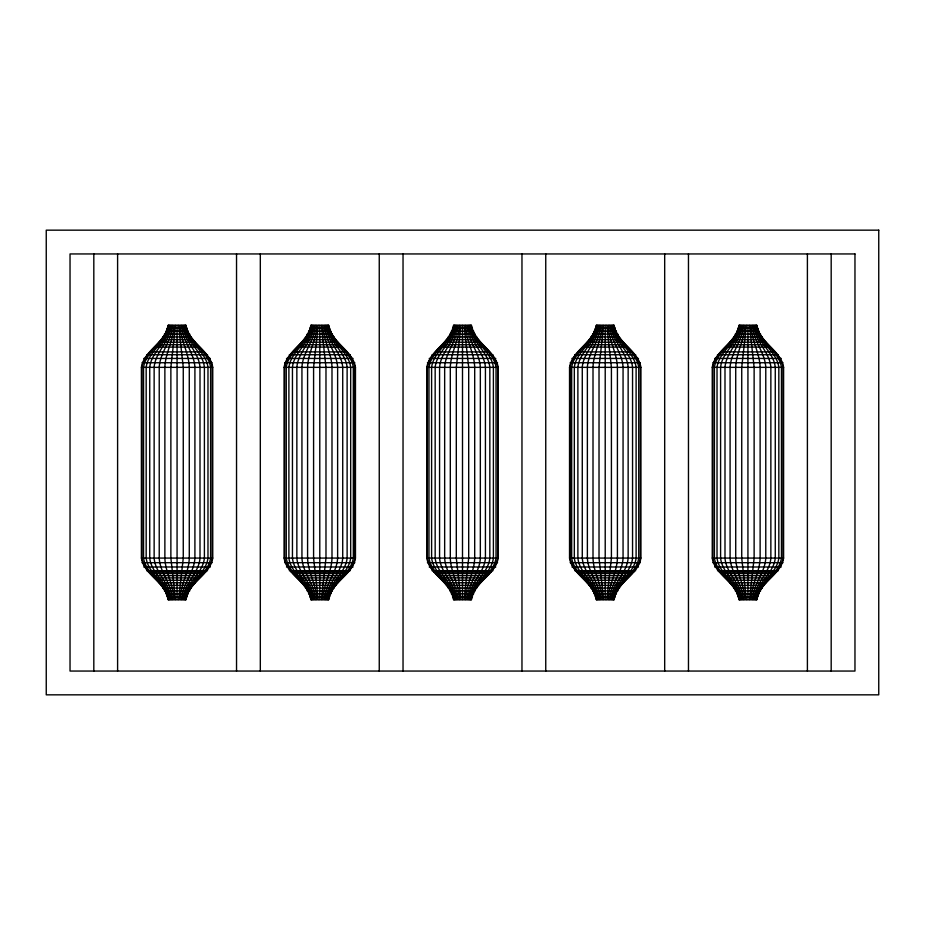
<?xml version="1.0" encoding="UTF-8"?>
<svg xmlns="http://www.w3.org/2000/svg" width="925" height="925" viewBox="0 0 925 925"><rect width="100%" height="100%" fill="white"/><g stroke="black" fill="none" stroke-linecap="round" stroke-linejoin="round"><path stroke-width="1.39" d="M175.519 325.299L170.871 367.352L170.871 558.076L175.519 599.701M178.617 599.701L183.266 558.076L183.266 367.352L178.617 325.299M318.235 325.299L313.587 367.352L313.587 558.076L318.235 599.701M321.333 599.701L325.982 558.076L325.982 367.352L321.333 325.299M460.951 325.299L456.303 367.352L456.303 558.076L460.951 599.701M464.049 599.701L468.697 558.076L468.697 367.352L464.049 325.299M603.667 325.299L599.018 367.352L599.018 558.076L603.667 599.701M606.765 599.701L611.413 558.076L611.413 367.352L606.765 325.299M746.382 325.299L741.734 367.352L741.734 558.076L746.382 599.701M749.481 599.701L754.129 558.076L754.129 367.352L749.481 325.299M174.016 325.299C173.703 339.972 165.251 352.864 164.87 367.352L164.87 558.076C165.251 572.436 173.819 585.12 174.016 599.701M180.121 599.701C180.329 585.12 188.897 572.436 189.278 558.076L189.278 367.352C188.885 352.864 180.444 339.972 180.121 325.299M316.732 325.299C316.419 339.972 307.967 352.864 307.586 367.352L307.586 558.076C307.967 572.436 316.523 585.12 316.732 599.701M322.837 599.701C323.045 585.12 331.601 572.436 331.994 558.076L331.994 367.352C331.601 352.864 323.16 339.972 322.837 325.299M459.447 325.299C459.135 339.972 450.683 352.864 450.302 367.352L450.302 558.076C450.683 572.436 459.239 585.12 459.447 599.701M465.553 599.701C465.761 585.12 474.317 572.436 474.698 558.076L474.698 367.352C474.317 352.864 465.865 339.972 465.553 325.299M602.163 325.299C601.84 339.972 593.399 352.864 593.006 367.352L593.006 558.076C593.399 572.436 601.955 585.12 602.163 599.701M608.268 599.701C608.477 585.12 617.033 572.436 617.414 558.076L617.414 367.352C617.033 352.864 608.581 339.972 608.268 325.299M744.879 325.299C744.556 339.972 736.115 352.864 735.722 367.352L735.722 558.076C736.103 572.436 744.671 585.12 744.879 599.701M750.984 599.701C751.181 585.12 759.749 572.436 760.13 558.076L760.13 367.352C759.749 352.864 751.297 339.972 750.984 325.299M141.398 367.352C144.034 350.263 165.113 343.21 168.153 325.299L185.994 325.299C189.024 343.21 210.114 350.263 212.75 367.352L212.75 558.076C210.125 575.015 188.931 581.524 185.994 599.701L168.153 599.701C165.205 581.524 144.011 575.015 141.398 558.076L141.398 367.352L212.75 367.352M284.102 367.352C286.75 350.263 307.828 343.21 310.869 325.299L328.71 325.299C331.74 343.21 352.83 350.263 355.466 367.352L355.466 558.076C352.841 575.015 331.647 581.524 328.71 599.701L310.869 599.701C307.921 581.524 286.727 575.015 284.102 558.076L284.102 367.352L355.466 367.352M426.818 367.352C429.454 350.263 450.544 343.21 453.585 325.299L471.415 325.299C474.456 343.21 495.546 350.263 498.182 367.352L498.182 558.076C495.557 575.015 474.363 581.524 471.415 599.701L453.585 599.701C450.637 581.524 429.443 575.015 426.818 558.076L426.818 367.352L498.182 367.352M569.534 367.352C572.17 350.263 593.26 343.21 596.29 325.299L614.131 325.299C617.172 343.21 638.25 350.263 640.898 367.352L640.898 558.076C638.273 575.015 617.079 581.524 614.131 599.701L596.29 599.701C593.353 581.524 572.159 575.015 569.534 558.076L569.534 367.352L640.898 367.352M712.25 367.352C714.886 350.263 735.976 343.21 739.006 325.299L756.847 325.299C759.888 343.21 780.966 350.263 783.602 367.352L783.602 558.076C780.989 575.015 759.795 581.524 756.847 599.701L739.006 599.701C736.069 581.524 714.875 575.015 712.25 558.076L712.25 367.352L783.602 367.352M172.617 325.299C171.934 340.62 159.933 352.367 159.227 367.352L159.227 558.076C159.944 572.945 172.085 584.427 172.617 599.701M181.531 599.701C182.063 584.427 194.192 572.945 194.909 558.076L194.909 367.352C194.204 352.367 182.213 340.62 181.531 325.299M315.321 325.299C314.65 340.62 302.648 352.367 301.943 367.352L301.943 558.076C302.66 572.945 314.789 584.427 315.321 599.701M324.247 599.701C324.779 584.427 336.908 572.945 337.625 558.076L337.625 367.352C336.92 352.367 324.929 340.62 324.247 325.299M458.037 325.299C457.366 340.62 445.364 352.367 444.659 367.352L444.659 558.076C445.376 572.945 457.505 584.427 458.037 599.701M466.963 599.701C467.495 584.427 479.624 572.945 480.341 558.076L480.341 367.352C479.636 352.367 467.634 340.62 466.963 325.299M600.753 325.299C600.071 340.62 588.08 352.367 587.375 367.352L587.375 558.076C588.092 572.945 600.221 584.427 600.753 599.701M609.679 599.701C610.211 584.427 622.34 572.945 623.057 558.076L623.057 367.352C622.352 352.367 610.35 340.62 609.679 325.299M743.469 325.299C742.787 340.62 730.796 352.367 730.091 367.352L730.091 558.076C730.808 572.945 742.937 584.427 743.469 599.701M752.383 599.701C752.915 584.427 765.056 572.945 765.773 558.076L765.773 367.352C765.067 352.367 753.066 340.62 752.383 325.299M171.333 325.299C170.177 341.325 155.25 351.812 154.14 367.352L154.14 558.076C155.273 573.5 170.339 583.698 171.333 599.701M182.803 599.701C183.809 583.698 198.875 573.5 200.008 558.076L200.008 367.352C198.898 351.812 183.971 341.325 182.803 325.299M314.049 325.299C312.893 341.325 297.966 351.812 296.856 367.352L296.856 558.076C297.989 573.5 313.055 583.698 314.049 599.701M325.519 599.701C326.513 583.698 341.579 573.5 342.724 558.076L342.724 367.352C341.614 351.812 326.687 341.325 325.519 325.299M456.765 325.299C455.597 341.325 440.682 351.812 439.572 367.352L439.572 558.076C440.705 573.5 455.771 583.698 456.765 599.701M468.235 599.701C469.229 583.698 484.295 573.5 485.428 558.076L485.428 367.352C484.318 351.812 469.403 341.325 468.235 325.299M599.481 325.299C598.313 341.325 583.386 351.812 582.276 367.352L582.276 558.076C583.421 573.5 598.487 583.698 599.481 599.701M610.951 599.701C611.945 583.698 627.011 573.5 628.144 558.076L628.144 367.352C627.034 351.812 612.107 341.325 610.951 325.299M742.197 325.299C741.029 341.325 726.102 351.812 724.992 367.352L724.992 558.076C726.125 573.5 741.191 583.698 742.197 599.701M753.667 599.701C754.661 583.698 769.727 573.5 770.86 558.076L770.86 367.352C769.75 351.812 754.823 341.325 753.667 325.299M170.235 325.299C168.535 341.961 151.295 351.292 149.734 367.352L149.734 558.076C151.342 574.02 168.697 583.016 170.235 599.701M183.902 599.701C185.439 583.016 202.806 574.02 204.402 558.076L204.402 367.352C202.852 351.292 185.613 341.961 183.902 325.299M312.951 325.299C311.239 341.961 294.011 351.292 292.45 367.352L292.45 558.076C294.058 574.02 311.413 583.016 312.951 599.701M326.618 599.701C328.155 583.016 345.522 574.02 347.118 558.076L347.118 367.352C345.557 351.292 328.329 341.961 326.618 325.299M455.667 325.299C453.955 341.961 436.727 351.292 435.166 367.352L435.166 558.076C436.773 574.02 454.129 583.016 455.667 599.701M469.333 599.701C470.871 583.016 488.227 574.02 489.834 558.076L489.834 367.352C488.273 351.292 471.045 341.961 469.333 325.299M598.382 325.299C596.671 341.961 579.443 351.292 577.882 367.352L577.882 558.076C579.478 574.02 596.845 583.016 598.382 599.701M612.049 599.701C613.587 583.016 630.942 574.02 632.55 558.076L632.55 367.352C630.989 351.292 613.761 341.961 612.049 325.299M741.098 325.299C739.387 341.961 722.147 351.292 720.598 367.352L720.598 558.076C722.194 574.02 739.561 583.016 741.098 599.701M754.765 599.701C756.303 583.016 773.658 574.02 775.266 558.076L775.266 367.352C773.705 351.292 756.465 341.961 754.765 325.299M169.344 325.299C167.113 342.504 148.15 350.853 146.173 367.352L146.173 558.076C148.22 574.46 167.286 582.461 169.344 599.701M184.792 599.701C186.85 582.461 205.928 574.46 207.975 558.076L207.975 367.352C205.986 350.853 187.023 342.504 184.792 325.299M312.06 325.299C309.829 342.504 290.866 350.853 288.889 367.352L288.889 558.076C290.936 574.46 310.002 582.461 312.06 599.701M327.508 599.701C329.566 582.461 348.644 574.46 350.679 558.076L350.679 367.352C348.702 350.853 329.739 342.504 327.508 325.299M454.776 325.299C452.545 342.504 433.582 350.853 431.605 367.352L431.605 558.076C433.652 574.46 452.718 582.461 454.776 599.701M470.224 599.701C472.282 582.461 491.348 574.46 493.395 558.076L493.395 367.352C491.418 350.853 472.455 342.504 470.224 325.299M597.492 325.299C595.261 342.504 576.298 350.853 574.321 367.352L574.321 558.076C576.356 574.46 595.434 582.461 597.492 599.701M612.94 599.701C614.998 582.461 634.064 574.46 636.111 558.076L636.111 367.352C634.134 350.853 615.171 342.504 612.94 325.299M740.208 325.299C737.977 342.504 719.014 350.853 717.025 367.352L717.025 558.076C719.072 574.46 738.15 582.461 740.208 599.701M755.656 599.701C757.714 582.461 776.78 574.46 778.827 558.076L778.827 367.352C776.85 350.853 757.887 342.504 755.656 325.299M168.685 325.299C166.026 342.886 145.873 350.529 143.548 367.352L143.548 558.076C145.953 574.783 166.199 582.045 168.685 599.701M185.451 599.701C187.937 582.045 208.183 574.783 210.599 558.076L210.599 367.352C208.264 350.529 188.11 342.886 185.451 325.299M311.401 325.299C308.742 342.886 288.588 350.529 286.264 367.352L286.264 558.076C288.669 574.783 308.915 582.045 311.401 599.701M328.167 599.701C330.653 582.045 350.899 574.783 353.315 558.076L353.315 367.352C350.98 350.529 330.826 342.886 328.167 325.299M454.117 325.299C451.458 342.886 431.304 350.529 428.969 367.352L428.969 558.076C431.385 574.783 451.631 582.045 454.117 599.701M470.883 599.701C473.369 582.045 493.615 574.783 496.031 558.076L496.031 367.352C493.696 350.529 473.542 342.886 470.883 325.299M596.833 325.299C594.174 342.886 574.02 350.529 571.685 367.352L571.685 558.076C574.101 574.783 594.347 582.045 596.833 599.701M613.599 599.701C616.085 582.045 636.331 574.783 638.736 558.076L638.736 367.352C636.412 350.529 616.258 342.886 613.599 325.299M739.549 325.299C736.89 342.886 716.736 350.529 714.401 367.352L714.401 558.076C716.817 574.783 737.063 582.045 739.549 599.701M756.315 599.701C758.801 582.045 779.047 574.783 781.452 558.076L781.452 367.352C779.128 350.529 758.974 342.886 756.315 325.299M168.292 325.299C165.355 343.129 144.497 350.332 141.93 367.352L141.93 558.076C144.52 574.98 165.494 581.698 168.292 599.701M185.856 599.701C188.642 581.698 209.628 574.98 212.207 558.076L212.207 367.352C209.651 350.332 188.792 343.129 185.856 325.299M310.997 325.299C308.06 343.129 287.213 350.332 284.646 367.352L284.646 558.076C287.236 574.98 308.21 581.698 310.997 599.701M328.572 599.701C331.358 581.698 352.344 574.98 354.922 558.076L354.922 367.352C352.367 350.332 331.508 343.129 328.572 325.299M453.712 325.299C450.776 343.129 429.917 350.332 427.362 367.352L427.362 558.076C429.94 574.98 450.926 581.698 453.712 599.701M471.288 599.701C474.074 581.698 495.06 574.98 497.638 558.076L497.638 367.352C495.083 350.332 474.224 343.129 471.288 325.299M596.428 325.299C593.492 343.129 572.633 350.332 570.077 367.352L570.077 558.076C572.656 574.98 593.642 581.698 596.428 599.701M614.003 599.701C616.79 581.698 637.764 574.98 640.354 558.076L640.354 367.352C637.788 350.332 616.94 343.129 614.003 325.299M739.144 325.299C736.207 343.129 715.349 350.332 712.793 367.352L712.793 558.076C715.372 574.98 736.358 581.698 739.144 599.701M756.708 599.701C759.506 581.698 780.48 574.98 783.07 558.076L783.07 367.352C780.503 350.332 759.645 343.129 756.708 325.299M167.055 328.317L187.081 328.317M309.771 328.317L329.797 328.317M452.487 328.317L472.513 328.317M595.203 328.317L615.229 328.317M737.919 328.317L757.945 328.317M165.795 331.266L188.342 331.266M308.511 331.266L331.058 331.266M451.227 331.266L473.773 331.266M593.942 331.266L616.489 331.266M736.658 331.266L759.205 331.266M164.373 334.145L189.764 334.145M307.088 334.145L332.48 334.145M449.804 334.145L475.196 334.145M592.52 334.145L617.912 334.145M735.236 334.145L760.628 334.145M162.788 336.943L191.348 336.943M305.504 336.943L334.064 336.943M448.22 336.943L476.78 336.943M590.936 336.943L619.496 336.943M733.652 336.943L762.212 336.943M161.066 339.637L193.082 339.637M303.782 339.637L335.798 339.637M446.486 339.637L478.514 339.637M589.202 339.637L621.218 339.637M731.918 339.637L763.934 339.637M159.181 342.238L194.955 342.238M301.897 342.238L337.671 342.238M444.613 342.238L480.387 342.238M587.329 342.238L623.103 342.238M730.045 342.238L765.819 342.238M157.157 344.736L196.979 344.736M299.873 344.736L339.695 344.736M442.589 344.736L482.411 344.736M585.305 344.736L625.127 344.736M728.021 344.736L767.843 344.736M155.007 347.106L199.141 347.106M297.723 347.106L341.857 347.106M440.427 347.106L484.573 347.106M583.143 347.106L627.277 347.106M725.859 347.106L769.993 347.106M150.312 351.905L203.835 351.905M293.028 351.905L346.54 351.905M435.744 351.905L489.256 351.905M578.46 351.905L631.972 351.905M721.165 351.905L774.688 351.905M146.612 354.738L207.524 354.738M289.328 354.738L350.24 354.738M432.044 354.738L492.956 354.738M574.76 354.738L635.672 354.738M717.476 354.738L778.388 354.738M143.78 358.438L210.357 358.438M286.496 358.438L353.072 358.438M429.212 358.438L495.788 358.438M571.928 358.438L638.504 358.438M714.643 358.438L781.22 358.438M141.999 362.739L212.137 362.739M284.715 362.739L354.853 362.739M427.431 362.739L497.569 362.739M570.147 362.739L640.285 362.739M712.863 362.739L783.001 362.739M141.398 558.076L212.75 558.076M284.102 558.076L355.466 558.076M426.818 558.076L498.182 558.076M569.534 558.076L640.898 558.076M712.25 558.076L783.602 558.076M141.999 562.689L212.137 562.689M284.715 562.689L354.853 562.689M427.431 562.689L497.569 562.689M570.147 562.689L640.285 562.689M712.863 562.689L783.001 562.689M143.78 566.99L210.357 566.99M286.496 566.99L353.072 566.99M429.212 566.99L495.788 566.99M571.928 566.99L638.504 566.99M714.643 566.99L781.22 566.99M146.612 570.69L207.524 570.69M289.328 570.69L350.24 570.69M432.044 570.69L492.956 570.69M574.76 570.69L635.672 570.69M717.476 570.69L778.388 570.69M148.497 572.066L205.651 572.066M291.213 572.066L348.367 572.066M433.917 572.066L491.083 572.066M576.633 572.066L633.787 572.066M719.349 572.066L776.503 572.066M150.312 573.523L203.835 573.523M293.028 573.523L346.54 573.523M435.744 573.523L489.256 573.523M578.46 573.523L631.972 573.523M721.165 573.523L774.688 573.523M152.718 575.639L201.419 575.639M295.433 575.639L344.135 575.639M438.149 575.639L486.851 575.639M580.865 575.639L629.567 575.639M723.581 575.639L772.282 575.639M155.007 577.894L199.141 577.894M297.723 577.894L341.857 577.894M440.427 577.894L484.573 577.894M583.143 577.894L627.277 577.894M725.859 577.894L769.993 577.894M157.157 580.264L196.979 580.264M299.873 580.264L339.695 580.264M442.589 580.264L482.411 580.264M585.305 580.264L625.127 580.264M728.021 580.264L767.843 580.264M159.181 582.762L194.955 582.762M301.897 582.762L337.671 582.762M444.613 582.762L480.387 582.762M587.329 582.762L623.103 582.762M730.045 582.762L765.819 582.762M161.066 585.363L193.082 585.363M303.782 585.363L335.798 585.363M446.486 585.363L478.514 585.363M589.202 585.363L621.218 585.363M731.918 585.363L763.934 585.363M162.788 588.057L191.348 588.057M305.504 588.057L334.064 588.057M448.22 588.057L476.78 588.057M590.936 588.057L619.496 588.057M733.652 588.057L762.212 588.057M164.373 590.855L189.764 590.855M307.088 590.855L332.48 590.855M449.804 590.855L475.196 590.855M592.52 590.855L617.912 590.855M735.236 590.855L760.628 590.855M165.795 593.734L188.342 593.734M308.511 593.734L331.058 593.734M451.227 593.734L473.773 593.734M593.942 593.734L616.489 593.734M736.658 593.734L759.205 593.734M167.055 596.683L187.081 596.683M309.771 596.683L329.797 596.683M452.487 596.683L472.513 596.683M595.203 596.683L615.229 596.683M737.919 596.683L757.945 596.683M831.182 253.947L831.182 671.053M807.398 253.947L807.398 671.053M747.932 325.299L747.932 599.701M688.466 253.947L688.466 671.053M664.682 253.947L664.682 671.053M605.216 325.299L605.216 599.701M545.75 253.947L545.75 671.053M521.966 253.947L521.966 671.053M462.5 325.299L462.5 599.701M403.034 253.947L403.034 671.053M379.25 253.947L379.25 671.053M319.784 325.299L319.784 599.701M260.318 253.947L260.318 671.053M236.534 253.947L236.534 671.053M177.068 325.299L177.068 599.701M117.602 253.947L117.602 671.053M93.818 253.947L93.818 671.053M878.75 230.163L46.25 230.163L46.25 694.837L878.75 694.837L878.75 230.163M854.966 253.947L70.034 253.947L70.034 671.053L854.966 671.053L854.966 253.947"/></g></svg>
